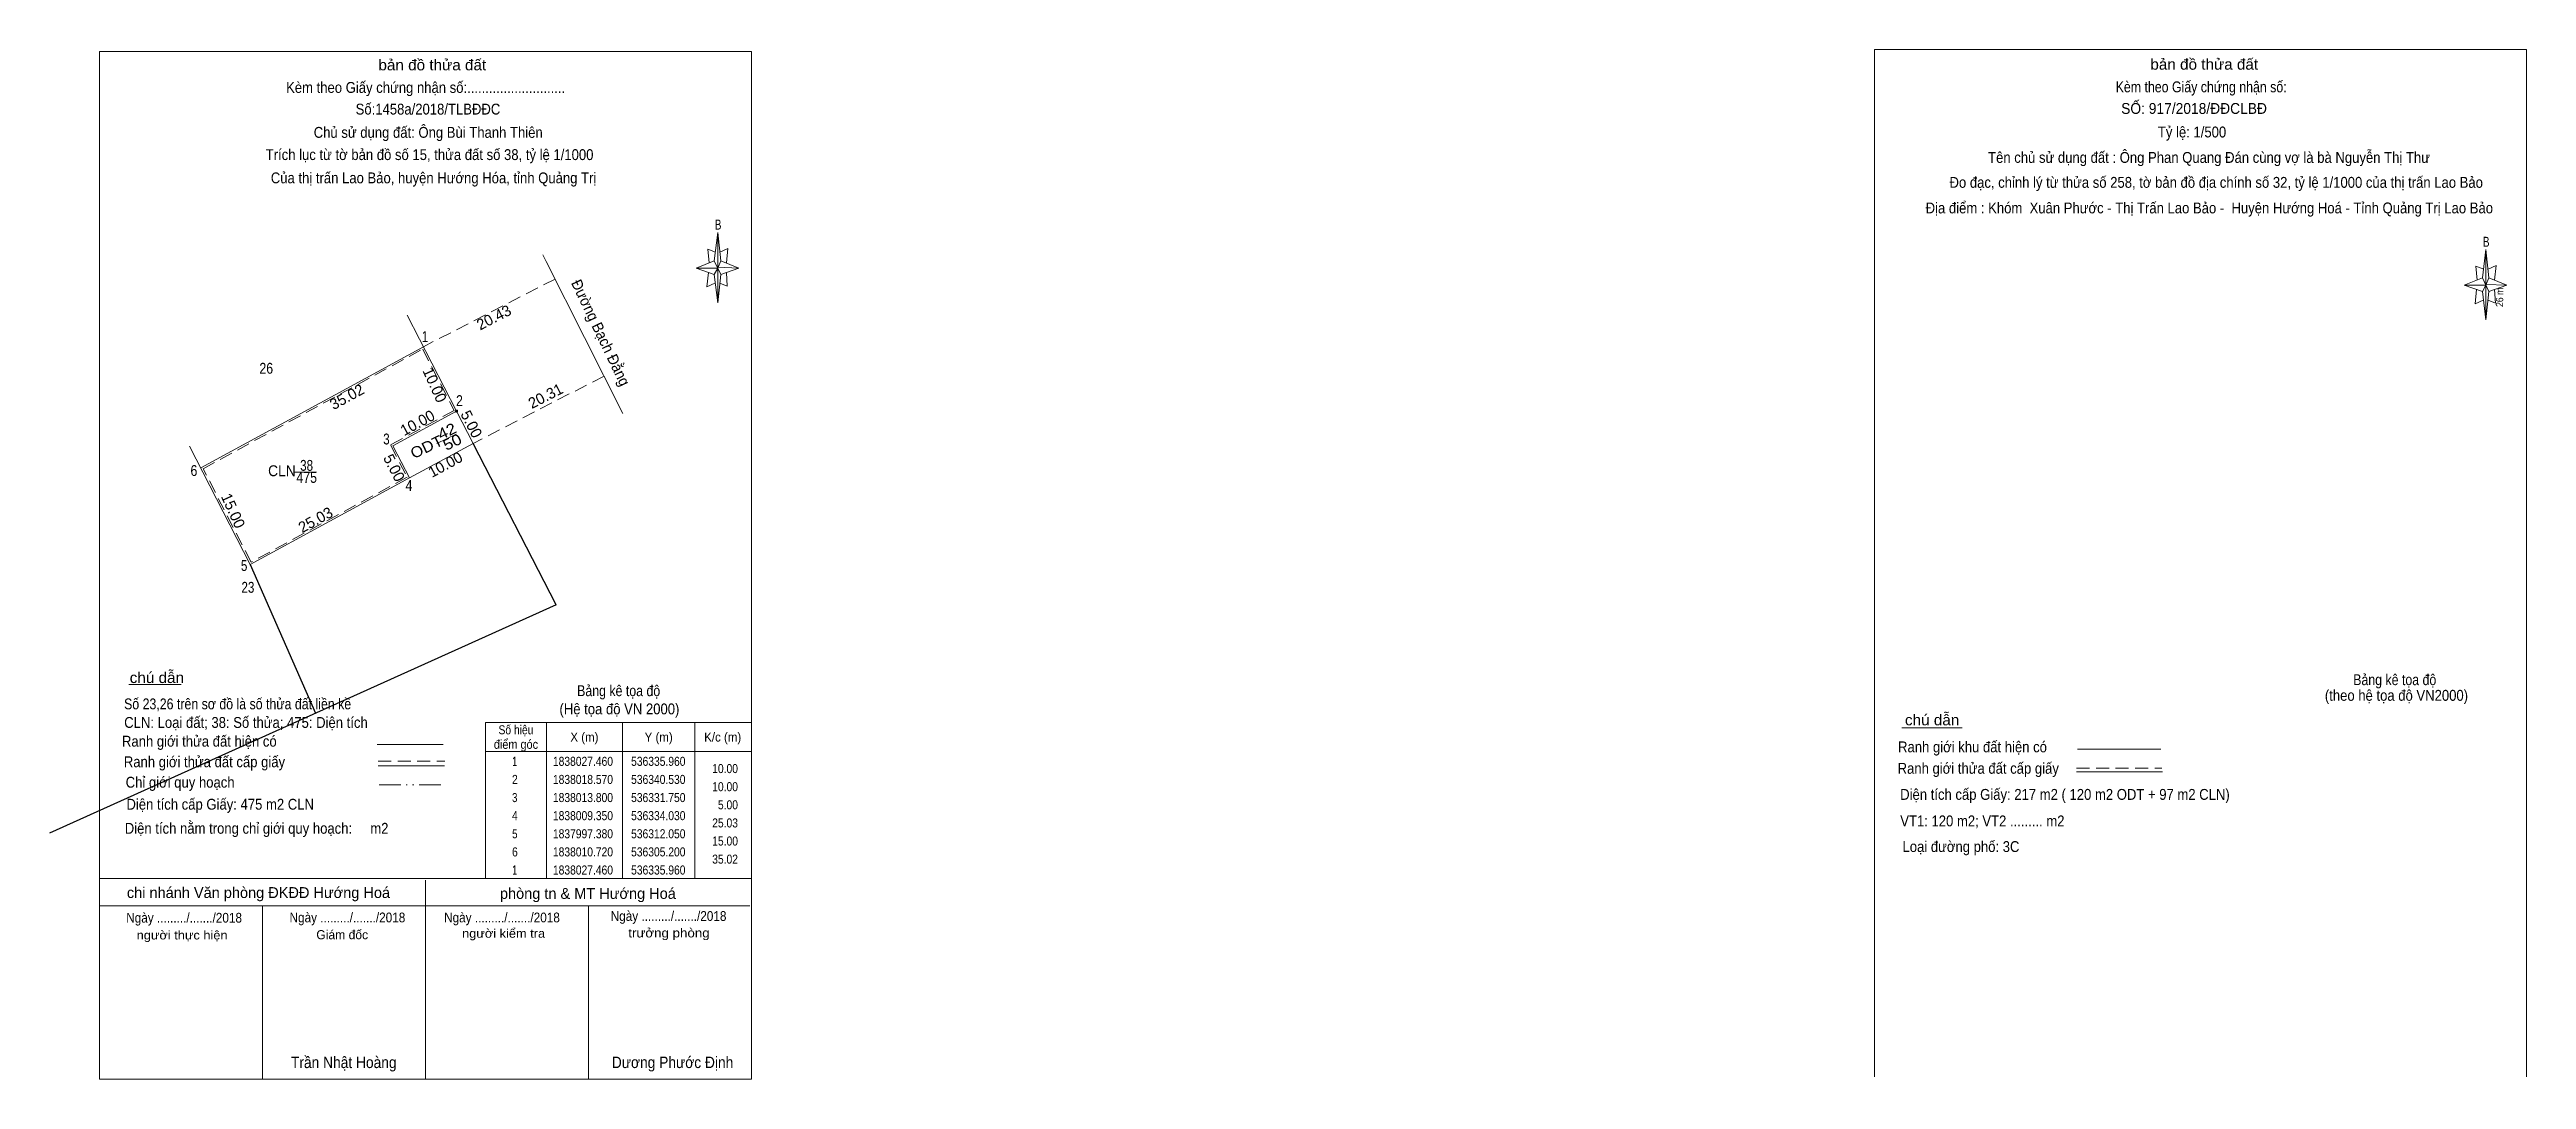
# Model space of a CAD drawing. Header units: metres. Extents: x 536284 to 536626, y 1837926 to 1838068.
import ezdxf
from ezdxf.enums import TextEntityAlignment as Align

# ---------------------------------------------------------------- set-up
doc = ezdxf.new("R2010")
doc.units = ezdxf.units.M
doc.header["$LTSCALE"] = 0.6
doc.header["$PDMODE"] = 32
doc.header["$PDSIZE"] = 0.3
doc.linetypes.add('DASH_DOUBLE_DOT', pattern=[9.2, 5, -1.2, 0.3, -1.2, 0.3, -1.2])
doc.linetypes.add('MEDIUM_DASHED', pattern=[4.5, 3, -1.5])
for name, color, linetype, lineweight in [('1', 7, 'MEDIUM_DASHED', 13), ('12', 7, 'Continuous', 25), ('17', 7, 'Continuous', 13), ('4', 7, 'Continuous', 13), ('5', 7, 'Continuous', 13), ('6', 7, 'Continuous', 13), ('63', 7, 'Continuous', 13)]:
    doc.layers.add(name, color=color, linetype=linetype, lineweight=lineweight)

msp = doc.modelspace()

# ---------------------------------------------------------------- linework, layer by layer
at = {"layer": '1'}
msp.add_lwpolyline([(536335.85, 1838027.12), (536340.2, 1838018.67), (536331.42, 1838013.9), (536333.7, 1838009.45), (536312.16, 1837997.72), (536305.53, 1838010.62)], close=True, dxfattribs=at)
msp.add_point((536340.53, 1838018.57), dxfattribs=at)
at = {"layer": '12', "lineweight": 13}
msp.add_line((536331.75, 1838013.8), (536340.53, 1838018.57), dxfattribs=at)
at = {"layer": '12'}
for p, q in [((536354.28, 1837991.84), (536342.82, 1838014.12)), ((536312.05, 1837997.38), (536321.06, 1837976.87)), ((536354.28, 1837991.84), (536284.33, 1837960.33))]:
    msp.add_line(p, q, dxfattribs=at)
at = {"layer": '17'}
for p, q in [((536295.28, 1837980.83), (536302.52, 1837980.83)), ((536540.07, 1837974.85), (536548.41, 1837974.85))]:
    msp.add_line(p, q, dxfattribs=at)
for points in [[(536336.23, 1837926.35), (536336.23, 1837926.38), (536336.25, 1837953.82)], [(536313.73, 1837926.37), (536313.73, 1837926.38), (536313.75, 1837950.28)], [(536358.73, 1837926.33), (536358.73, 1837926.38), (536358.75, 1837950.28)]]:
    msp.add_lwpolyline(points, dxfattribs=at)
at = {"layer": '4'}
for p, q in [((536305.2, 1838010.72), (536335.96, 1838027.46)), ((536337.8, 1838014.09), (536340.49, 1838015.38)), ((536312.05, 1837997.38), (536303.66, 1838013.72)), ((536334.03, 1838009.35), (536331.75, 1838013.8)), ((536318.18, 1838010.15), (536321.17, 1838010.15))]:
    msp.add_line(p, q, dxfattribs=at)
for points in [[(536363.49, 1838018.25), (536352.9, 1838039.24), (536352.45, 1838040.15)], [(536345.13, 1838009.62), (536340.53, 1838018.57), (536333.72, 1838031.82)], [(536342.82, 1838014.12), (536334.03, 1838009.35), (536312.05, 1837997.38)]]:
    msp.add_lwpolyline(points, dxfattribs=at)
at = {"layer": '5'}
for p, q in [((536291.23, 1837926.38), (536291.23, 1838068.18)), ((536376.1, 1838039.32), (536376.6, 1838043.22)), ((536377, 1838039.32), (536379.5, 1838038.32)), ((536376.1, 1838037.42), (536373.6, 1838038.32)), ((536377, 1838037.42), (536376.6, 1838033.52)), ((536377.9, 1838035.82), (536376.9, 1838036.22)), ((536377.8, 1838037.72), (536377.9, 1838035.82))]:
    msp.add_line(p, q, dxfattribs=at)
for points in [[(536291.23, 1838068.18), (536381.23, 1838068.18), (536381.23, 1837926.38)], [(536376.6, 1838038.32), (536376.1, 1838039.32), (536373.6, 1838038.32)], [(536376.3, 1838040.52), (536375.2, 1838040.92), (536375.4, 1838039.02)], [(536376.9, 1838040.52), (536378, 1838041.02), (536377.8, 1838039.02)], [(536375.3, 1838037.72), (536375.1, 1838035.72), (536376.2, 1838036.22)], [(536376.6, 1838038.32), (536377, 1838037.42), (536379.5, 1838038.32)]]:
    msp.add_lwpolyline(points, dxfattribs=at)
for points in [[(536376.6, 1838043.22), (536377, 1838039.32), (536376.6, 1838038.32)], [(536376.6, 1838038.32), (536373.6, 1838038.32), (536376.1, 1838039.32), (536377, 1838037.42), (536379.5, 1838038.32), (536376.6, 1838038.42)], [(536376.6, 1838038.32), (536376.6, 1838033.52), (536376.1, 1838037.42)]]:
    msp.add_lwpolyline(points, close=True, dxfattribs=at)
at = {"layer": '6'}
for p, q in [((536536.32, 1837926.67), (536536.32, 1838068.47)), ((536620.23, 1838036.96), (536620.73, 1838040.86)), ((536620.23, 1838035.06), (536617.73, 1838035.96)), ((536621.13, 1838036.96), (536623.63, 1838035.96)), ((536621.13, 1838035.06), (536620.73, 1838031.16)), ((536622.03, 1838033.46), (536621.03, 1838033.86)), ((536621.93, 1838035.36), (536622.03, 1838033.46)), ((536329.56, 1837972.56), (536338.7, 1837972.56)), ((536564.33, 1837971.92), (536575.83, 1837971.92)), ((536329.7, 1837969.63), (536338.84, 1837969.63)), ((536564.18, 1837968.8), (536576.08, 1837968.8)), ((536291.23, 1837954.08), (536381.23, 1837954.08)), ((536291.23, 1837950.28), (536381.03, 1837950.28)), ((536381.23, 1837926.38), (536291.23, 1837926.38))]:
    msp.add_line(p, q, dxfattribs=at)
at = {"layer": '6', "linetype": 'MEDIUM_DASHED'}
for p, q in [((536329.7, 1837970.25), (536338.9, 1837970.25)), ((536564.19, 1837969.29), (536575.99, 1837969.29))]:
    msp.add_line(p, q, dxfattribs=at)
at = {"layer": '6'}
for points in [[(536536.32, 1838068.47), (536626.32, 1838068.47), (536626.32, 1837926.67)], [(536620.73, 1838035.96), (536620.23, 1838036.96), (536617.73, 1838035.96)], [(536620.43, 1838038.16), (536619.33, 1838038.56), (536619.53, 1838036.66)], [(536620.73, 1838035.96), (536621.13, 1838035.06), (536623.63, 1838035.96)], [(536621.03, 1838038.16), (536622.13, 1838038.66), (536621.93, 1838036.66)], [(536619.43, 1838035.36), (536619.23, 1838033.36), (536620.33, 1838033.86)]]:
    msp.add_lwpolyline(points, dxfattribs=at)
for points in [[(536620.73, 1838040.86), (536621.13, 1838036.96), (536620.73, 1838035.96)], [(536620.73, 1838035.96), (536617.73, 1838035.96), (536620.23, 1838036.96), (536621.13, 1838035.06), (536623.63, 1838035.96), (536620.73, 1838036.06)], [(536620.73, 1838035.96), (536620.73, 1838031.16), (536620.23, 1838035.06)]]:
    msp.add_lwpolyline(points, close=True, dxfattribs=at)
at = {"layer": '63', "linetype": 'MEDIUM_DASHED'}
for p, q in [((536354.13, 1838036.8), (536335.96, 1838027.46)), ((536360.89, 1838023.4), (536342.82, 1838014.12))]:
    msp.add_line(p, q, dxfattribs=at)
at = {"layer": '63'}
for p, q in [((536352.93, 1837975.58), (536352.93, 1837954.08)), ((536363.43, 1837975.58), (536363.43, 1837954.08)), ((536373.43, 1837975.58), (536373.43, 1837954.08)), ((536344.53, 1837971.58), (536381.23, 1837971.58))]:
    msp.add_line(p, q, dxfattribs=at)
at = {"layer": '63', "linetype": 'DASH_DOUBLE_DOT'}
msp.add_line((536329.83, 1837967), (536339.03, 1837967), dxfattribs=at)
at = {"layer": '63'}
msp.add_lwpolyline([(536344.53, 1837975.58), (536381.23, 1837975.58), (536381.23, 1837954.08), (536344.53, 1837954.08)], close=True, dxfattribs=at)

# ---------------------------------------------------------------- texts
at = {"layer": '4'}
for s, rotation, width, p in [('Đường Bạch Đằng ', 295.572, 0.95, (536359.8627, 1838028.8237)), ('42', 25.647, 1.15, (536339.5254, 1838015.1243)), ('50', 25.647, 1.15, (536340.2604, 1838013.6267))]:
    msp.add_text(s, height=1.5, rotation=rotation, dxfattribs=dict(at, width=width)).set_placement(p, align=Align.CENTER)
for s, width, p in [('26', 0.85, (536314.255, 1838023.73)), ('38', 0.8, (536319.825, 1838010.33)), ('475', 0.85, (536319.835, 1838008.67)), ('23', 0.8, (536311.72, 1837993.5))]:
    msp.add_text(s, height=1.5, dxfattribs=dict(at, width=width)).set_placement(p, align=Align.CENTER)
for s, rotation, p in [('35.02', 28.652, (536325.7454, 1838019.8878)), ('10.00', 294.315, (536336.8275, 1838021.8738)), ('15.00', 294.315, (536308.9975, 1838004.5138)), ('25.03', 28.652, (536321.4154, 1838002.9114))]:
    msp.add_text(s, height=1.5, rotation=rotation, dxfattribs=at).set_placement(p, align=Align.CENTER)
at = {"layer": '4', "width": 1.1}
msp.add_text('ODT', height=1.5, rotation=25.647, dxfattribs=at).set_placement((536338.8108, 1838013.9565), align=Align.RIGHT)
at = {"layer": '4', "width": 0.95}
msp.add_text('CLN', height=1.5, dxfattribs=at).set_placement((536318.32, 1838009.59), align=Align.RIGHT)
at = {"layer": '5'}
for s, height, width, p in [('bản đồ thửa đất', 1.5, 1.05, (536337.18, 1838065.6)), ('Kèm theo Giấy chứng nhận số:...........................', 1.5, 0.9, (536336.26, 1838062.49)), ('Số:1458a/2018/TLBĐĐC', 1.5, 0.9, (536336.58, 1838059.5)), ('Chủ sử dụng đất: Ông Bùi Thanh Thiên', 1.5, 0.9, (536336.615, 1838056.29)), ('Trích lục từ tờ bản đồ số 15, thửa đất số 38, tỷ lệ 1/1000 ', 1.5, 0.9, (536337.055, 1838053.22)), ('Của thị trấn Lao Bảo, huyện Hướng Hóa, tỉnh Quảng Trị', 1.5, 0.9, (536337.355, 1838050.01)), ('B', 1.378, 0.75, (536376.64, 1838043.62))]:
    msp.add_text(s, height=height, dxfattribs=dict(at, width=width)).set_placement(p, align=Align.CENTER)
at = {"layer": '6'}
for s, height, width, p in [('bản đồ thửa đất', 1.5, 1.05, (536581.83, 1838065.69)), ('Kèm theo Giấy chứng nhận số:', 1.5, 0.85, (536581.405, 1838062.57)), ('SỐ: 917/2018/ĐĐCLBĐ', 1.5, 0.95, (536580.425, 1838059.59)), ('Tỷ lệ: 1/500', 1.5, 0.9, (536580.145, 1838056.34)), ('Tên chủ sử dụng đất : Ông Phan Quang Đán cùng vợ là bà Nguyễn Thị Thư', 1.5, 0.9, (536582.49, 1838052.83)), ('Đo đạc, chỉnh lý từ thửa số 258, tờ bản đồ địa chính số 32, tỷ lệ 1/1000 của thị trấn Lao Bảo', 1.5, 0.9, (536583.485, 1838049.39)), ('Địa điểm : Khóm  Xuân Phước - Thị Trấn Lao Bảo -  Huyện Hướng Hoá - Tỉnh Quảng Trị Lao Bảo', 1.5, 0.9, (536582.535, 1838045.86)), ('B', 1.378, 0.75, (536620.76, 1838041.25)), ('chú dẫn', 1.5, 1.05, (536299.15, 1837981.04)), ('Bảng kê tọa độ', 1.5, 0.85, (536362.91, 1837979.23)), ('Bảng kê tọa độ ', 1.5, 0.85, (536608.37, 1837980.75)), ('(Hệ tọa độ VN 2000)', 1.5, 0.9, (536363.015, 1837976.72)), ('(theo hệ tọa độ VN2000)', 1.5, 0.9, (536608.37, 1837978.59)), ('chú dẫn', 1.5, 1.05, (536544.26, 1837975.2)), ('Ranh giới thửa đất hiện có ', 1.5, 0.9, (536305.26, 1837972.26)), ('Ranh giới thửa đất cấp giấy', 1.5, 0.9, (536305.72, 1837969.42)), ('Ranh giới khu đất hiện có ', 1.5, 0.9, (536550.085, 1837971.48)), ('Chỉ giới quy hoạch', 1.5, 0.9, (536302.36, 1837966.6)), ('Ranh giới thửa đất cấp giấy', 1.5, 0.9, (536550.63, 1837968.52)), ('Ngày ........./......./2018', 1.35, 0.9, (536302.91, 1837947.97)), ('người thực hiện', 1.2, 1.1, (536302.635, 1837945.65)), ('Ngày ........./......./2018', 1.35, 0.9, (536325.46, 1837948.01)), ('Ngày ........./......./2018', 1.35, 0.9, (536346.8, 1837948.01)), ('người kiểm tra', 1.2, 1.1, (536347.02, 1837945.89)), ('Ngày ........./......./2018', 1.35, 0.9, (536369.8, 1837948.21)), ('trưởng phòng', 1.25, 1.1, (536369.855, 1837945.93)), ('Trần Nhật Hoàng', 1.58, 0.9, (536324.955, 1837927.9)), ('Dương Phước Định', 1.58, 0.9, (536370.35, 1837927.9))]:
    msp.add_text(s, height=height, dxfattribs=dict(at, width=width)).set_placement(p, align=Align.CENTER)
at = {"layer": '6', "width": 0.9}
msp.add_text('26 m', height=0.9996, rotation=89.004, dxfattribs=at).set_placement((536623.1129, 1838034.2663), align=Align.CENTER)
at = {"layer": '6'}
for s, width, p in [('Số 23,26 trên sơ đồ là số thửa đất liền kề', 0.85, (536294.62, 1837977.41)), ('CLN: Loại đất; 38: Số thửa; 475: Diện tích', 0.9, (536294.64, 1837974.85)), ('Diện tích cấp Giấy: 475 m2 CLN', 0.9, (536294.95, 1837963.56)), ('Diện tích cấp Giấy: 217 m2 ( 120 m2 ODT + 97 m2 CLN)', 0.9, (536539.85, 1837964.92)), ('Diện tích nằm trong chỉ giới quy hoạch:     m2', 0.9, (536294.72, 1837960.24)), ('VT1: 120 m2; VT2 ......... m2', 0.9, (536539.86, 1837961.26)), ('Loại đường phố: 3C', 0.9, (536540.17, 1837957.72))]:
    msp.add_text(s, height=1.5, dxfattribs=dict(at, width=width)).set_placement(p)
for s, height, p in [('chi nhánh Văn phòng ĐKĐĐ Hướng Hoá', 1.5, (536313.175, 1837951.37)), ('phòng tn & MT Hướng Hoá', 1.5, (536358.66, 1837951.25)), ('Giám đốc', 1.25, (536324.74, 1837945.68))]:
    msp.add_text(s, height=height, dxfattribs=at).set_placement(p, align=Align.CENTER)
at = {"layer": '63'}
for s, rotation, p in [('20.43', 27.183, (536346.0174, 1838030.8342)), ('20.31', 27.183, (536353.1574, 1838019.9936)), ('20.31', 27.183, (536353.1574, 1838019.9936)), ('10.00', 28.514, (536335.492, 1838016.2943)), ('5.00', 297.231, (536341.9178, 1838016.4382)), ('5.00', 297.129, (536331.2368, 1838010.402)), ('10.00', 28.487, (536339.3323, 1838010.5331))]:
    msp.add_text(s, height=1.5, rotation=rotation, dxfattribs=at).set_placement(p, align=Align.CENTER)
for s, height, width, p in [(' 1', 1.5, 0.75, (536336.59, 1838028.1)), (' 2', 1.5, 0.85, (536341.4, 1838019.27)), (' 3', 1.5, 0.8, (536331.29, 1838013.97)), (' 6', 1.5, 0.85, (536304.74, 1838009.62)), (' 4', 1.5, 0.85, (536334.43, 1838007.56)), (' 5', 1.5, 0.8, (536311.65, 1837996.51)), ('10.00', 1.25, 0.85, (536379.38, 1837968.61)), ('10.00', 1.25, 0.85, (536379.38, 1837966.11)), ('5.00', 1.25, 0.85, (536379.38, 1837963.61)), ('25.03', 1.25, 0.85, (536379.38, 1837961.11)), ('35.02', 1.25, 0.85, (536379.38, 1837956.11)), ('15.00', 1.25, 0.85, (536379.38, 1837958.61))]:
    msp.add_text(s, height=height, dxfattribs=dict(at, width=width)).set_placement(p, align=Align.RIGHT)
for s, width, p in [('Số hiệu', 0.85, (536348.73, 1837973.96)), ('X (m)', 0.95, (536358.18, 1837972.96)), ('Y (m)', 0.95, (536368.435, 1837972.96)), ('K/c (m)', 0.95, (536377.275, 1837972.96)), ('điểm góc', 0.9, (536348.73, 1837971.96)), (' 1', 0.75, (536348.38, 1837969.61)), ('1838027.460', 0.85, (536357.98, 1837969.61)), ('536335.960', 0.85, (536368.38, 1837969.61)), (' 2', 0.85, (536348.385, 1837967.11)), ('1838018.570', 0.85, (536357.98, 1837967.11)), ('536340.530', 0.85, (536368.38, 1837967.11)), (' 3', 0.8, (536348.375, 1837964.61)), ('1838013.800', 0.85, (536357.98, 1837964.61)), ('536331.750', 0.85, (536368.38, 1837964.61)), (' 4', 0.85, (536348.38, 1837962.11)), (' 5', 0.8, (536348.385, 1837959.61)), ('1838009.350', 0.85, (536357.98, 1837962.11)), ('1837997.380', 0.85, (536357.98, 1837959.61)), ('536334.030', 0.85, (536368.38, 1837962.11)), ('536312.050', 0.85, (536368.38, 1837959.61)), (' 6', 0.85, (536348.385, 1837957.11)), ('1838010.720', 0.85, (536357.98, 1837957.11)), ('536305.200', 0.85, (536368.38, 1837957.11)), (' 1', 0.75, (536348.38, 1837954.61)), ('1838027.460', 0.85, (536357.98, 1837954.61)), ('536335.960', 0.85, (536368.38, 1837954.61))]:
    msp.add_text(s, height=1.25, dxfattribs=dict(at, width=width)).set_placement(p, align=Align.CENTER)

doc.saveas('drawing.dxf')
